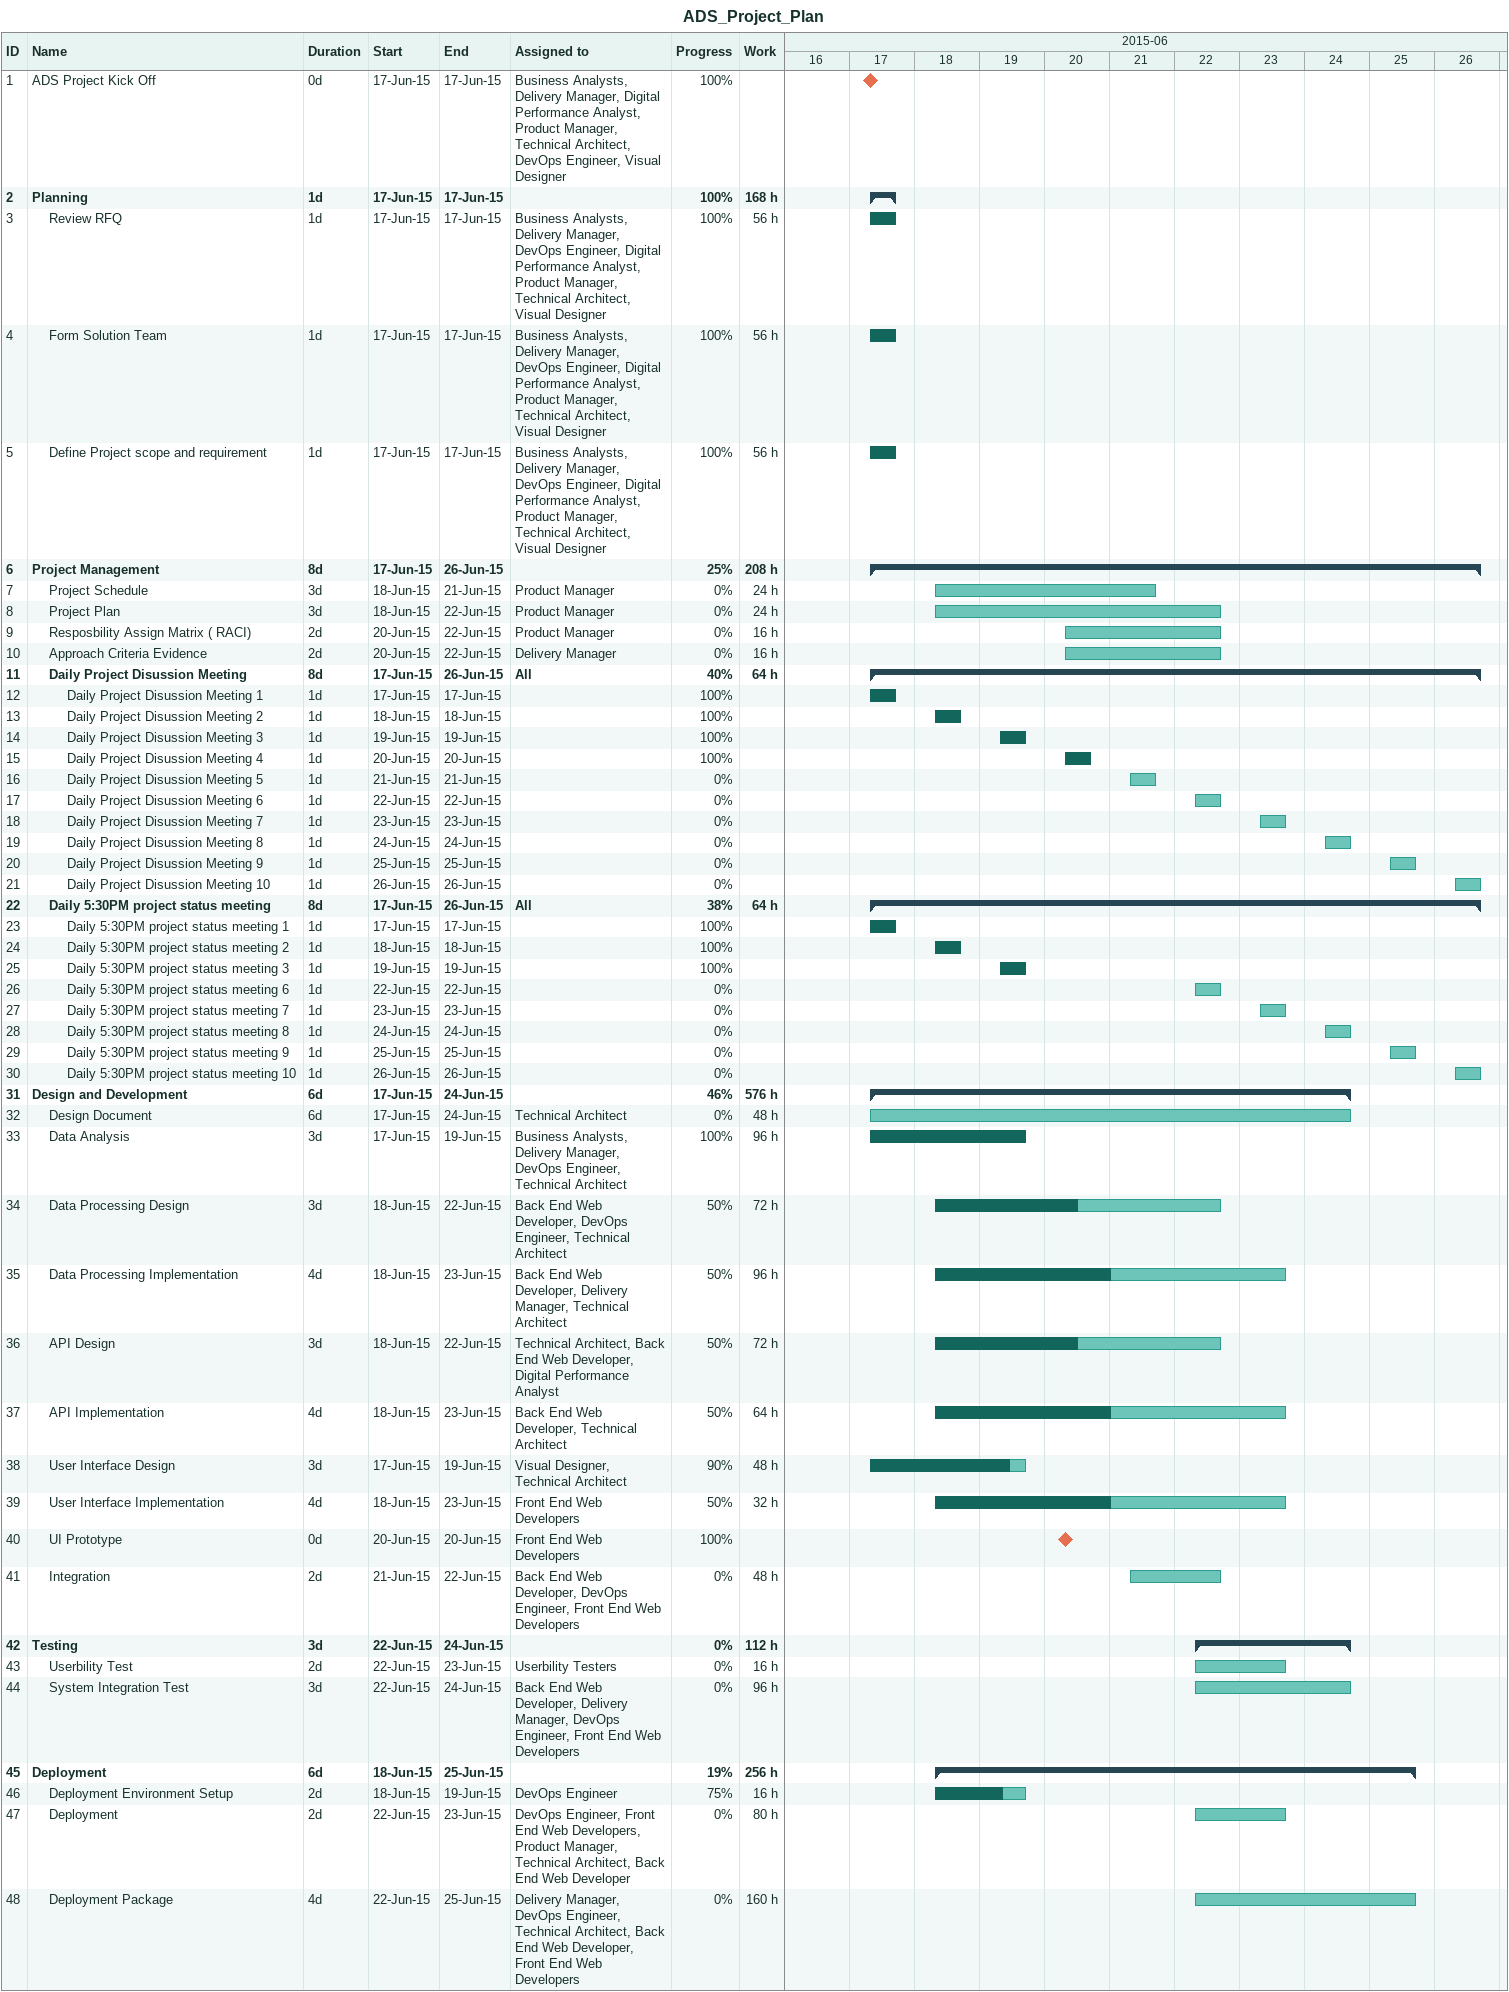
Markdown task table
ADS_Project_Plan

| ID | Level | Task | Duration | Start | Finish | Resources | % complete | Work (h) |
|---|---|---|---|---|---|---|---|---|
| 1 | 1 | ADS Project Kick Off | 0d | 2015-06-17 | 2015-06-17 | Business Analysts, Delivery Manager, Digital Performance Analyst, Product Manager, Technical Architect, DevOps Engineer, Visual Designer | 100 |  |
| 2 | 1 | **Planning** | 1d | 2015-06-17 | 2015-06-17 |  | 100 | 168 |
| 3 | 2 | Review RFQ | 1d | 2015-06-17 | 2015-06-17 | Business Analysts, Delivery Manager, DevOps Engineer, Digital Performance Analyst, Product Manager, Technical Architect, Visual Designer | 100 | 56 |
| 4 | 2 | Form Solution Team | 1d | 2015-06-17 | 2015-06-17 | Business Analysts, Delivery Manager, DevOps Engineer, Digital Performance Analyst, Product Manager, Technical Architect, Visual Designer | 100 | 56 |
| 5 | 2 | Define Project scope and requirement | 1d | 2015-06-17 | 2015-06-17 | Business Analysts, Delivery Manager, DevOps Engineer, Digital Performance Analyst, Product Manager, Technical Architect, Visual Designer | 100 | 56 |
| 6 | 1 | **Project Management** | 8d | 2015-06-17 | 2015-06-26 |  | 25 | 208 |
| 7 | 2 | Project Schedule | 3d | 2015-06-18 | 2015-06-21 | Product Manager | 0 | 24 |
| 8 | 2 | Project Plan | 3d | 2015-06-18 | 2015-06-22 | Product Manager | 0 | 24 |
| 9 | 2 | Resposbility Assign Matrix ( RACI) | 2d | 2015-06-20 | 2015-06-22 | Product Manager | 0 | 16 |
| 10 | 2 | Approach Criteria Evidence | 2d | 2015-06-20 | 2015-06-22 | Delivery Manager | 0 | 16 |
| 11 | 2 | **Daily Project Disussion Meeting** | 8d | 2015-06-17 | 2015-06-26 | All | 40 | 64 |
| 12 | 3 | Daily Project Disussion Meeting 1 | 1d | 2015-06-17 | 2015-06-17 |  | 100 |  |
| 13 | 3 | Daily Project Disussion Meeting 2 | 1d | 2015-06-18 | 2015-06-18 |  | 100 |  |
| 14 | 3 | Daily Project Disussion Meeting 3 | 1d | 2015-06-19 | 2015-06-19 |  | 100 |  |
| 15 | 3 | Daily Project Disussion Meeting 4 | 1d | 2015-06-20 | 2015-06-20 |  | 100 |  |
| 16 | 3 | Daily Project Disussion Meeting 5 | 1d | 2015-06-21 | 2015-06-21 |  | 0 |  |
| 17 | 3 | Daily Project Disussion Meeting 6 | 1d | 2015-06-22 | 2015-06-22 |  | 0 |  |
| 18 | 3 | Daily Project Disussion Meeting 7 | 1d | 2015-06-23 | 2015-06-23 |  | 0 |  |
| 19 | 3 | Daily Project Disussion Meeting 8 | 1d | 2015-06-24 | 2015-06-24 |  | 0 |  |
| 20 | 3 | Daily Project Disussion Meeting 9 | 1d | 2015-06-25 | 2015-06-25 |  | 0 |  |
| 21 | 3 | Daily Project Disussion Meeting 10 | 1d | 2015-06-26 | 2015-06-26 |  | 0 |  |
| 22 | 2 | **Daily 5:30PM project status meeting** | 8d | 2015-06-17 | 2015-06-26 | All | 38 | 64 |
| 23 | 3 | Daily 5:30PM project status meeting 1 | 1d | 2015-06-17 | 2015-06-17 |  | 100 |  |
| 24 | 3 | Daily 5:30PM project status meeting 2 | 1d | 2015-06-18 | 2015-06-18 |  | 100 |  |
| 25 | 3 | Daily 5:30PM project status meeting 3 | 1d | 2015-06-19 | 2015-06-19 |  | 100 |  |
| 26 | 3 | Daily 5:30PM project status meeting 6 | 1d | 2015-06-22 | 2015-06-22 |  | 0 |  |
| 27 | 3 | Daily 5:30PM project status meeting 7 | 1d | 2015-06-23 | 2015-06-23 |  | 0 |  |
| 28 | 3 | Daily 5:30PM project status meeting 8 | 1d | 2015-06-24 | 2015-06-24 |  | 0 |  |
| 29 | 3 | Daily 5:30PM project status meeting 9 | 1d | 2015-06-25 | 2015-06-25 |  | 0 |  |
| 30 | 3 | Daily 5:30PM project status meeting 10 | 1d | 2015-06-26 | 2015-06-26 |  | 0 |  |
| 31 | 1 | **Design and Development** | 6d | 2015-06-17 | 2015-06-24 |  | 46 | 576 |
| 32 | 2 | Design Document | 6d | 2015-06-17 | 2015-06-24 | Technical Architect | 0 | 48 |
| 33 | 2 | Data Analysis | 3d | 2015-06-17 | 2015-06-19 | Business Analysts, Delivery Manager, DevOps Engineer, Technical Architect | 100 | 96 |
| 34 | 2 | Data Processing Design | 3d | 2015-06-18 | 2015-06-22 | Back End Web Developer, DevOps Engineer, Technical Architect | 50 | 72 |
| 35 | 2 | Data Processing Implementation | 4d | 2015-06-18 | 2015-06-23 | Back End Web Developer, Delivery Manager, Technical Architect | 50 | 96 |
| 36 | 2 | API Design | 3d | 2015-06-18 | 2015-06-22 | Technical Architect, Back End Web Developer, Digital Performance Analyst | 50 | 72 |
| 37 | 2 | API Implementation | 4d | 2015-06-18 | 2015-06-23 | Back End Web Developer, Technical Architect | 50 | 64 |
| 38 | 2 | User Interface Design | 3d | 2015-06-17 | 2015-06-19 | Visual Designer, Technical Architect | 90 | 48 |
| 39 | 2 | User Interface Implementation | 4d | 2015-06-18 | 2015-06-23 | Front End Web Developers | 50 | 32 |
| 40 | 2 | UI Prototype | 0d | 2015-06-20 | 2015-06-20 | Front End Web Developers | 100 |  |
| 41 | 2 | Integration | 2d | 2015-06-21 | 2015-06-22 | Back End Web Developer, DevOps Engineer, Front End Web Developers | 0 | 48 |
| 42 | 1 | **Testing** | 3d | 2015-06-22 | 2015-06-24 |  | 0 | 112 |
| 43 | 2 | Userbility Test | 2d | 2015-06-22 | 2015-06-23 | Userbility Testers | 0 | 16 |
| 44 | 2 | System Integration Test | 3d | 2015-06-22 | 2015-06-24 | Back End Web Developer, Delivery Manager, DevOps Engineer, Front End Web Developers | 0 | 96 |
| 45 | 1 | **Deployment** | 6d | 2015-06-18 | 2015-06-25 |  | 19 | 256 |
| 46 | 2 | Deployment Environment Setup | 2d | 2015-06-18 | 2015-06-19 | DevOps Engineer | 75 | 16 |
| 47 | 2 | Deployment | 2d | 2015-06-22 | 2015-06-23 | DevOps Engineer, Front End Web Developers, Product Manager, Technical Architect, Back End Web Developer | 0 | 80 |
| 48 | 2 | Deployment Package | 4d | 2015-06-22 | 2015-06-25 | Delivery Manager, DevOps Engineer, Technical Architect, Back End Web Developer, Front End Web Developers | 0 | 160 |
